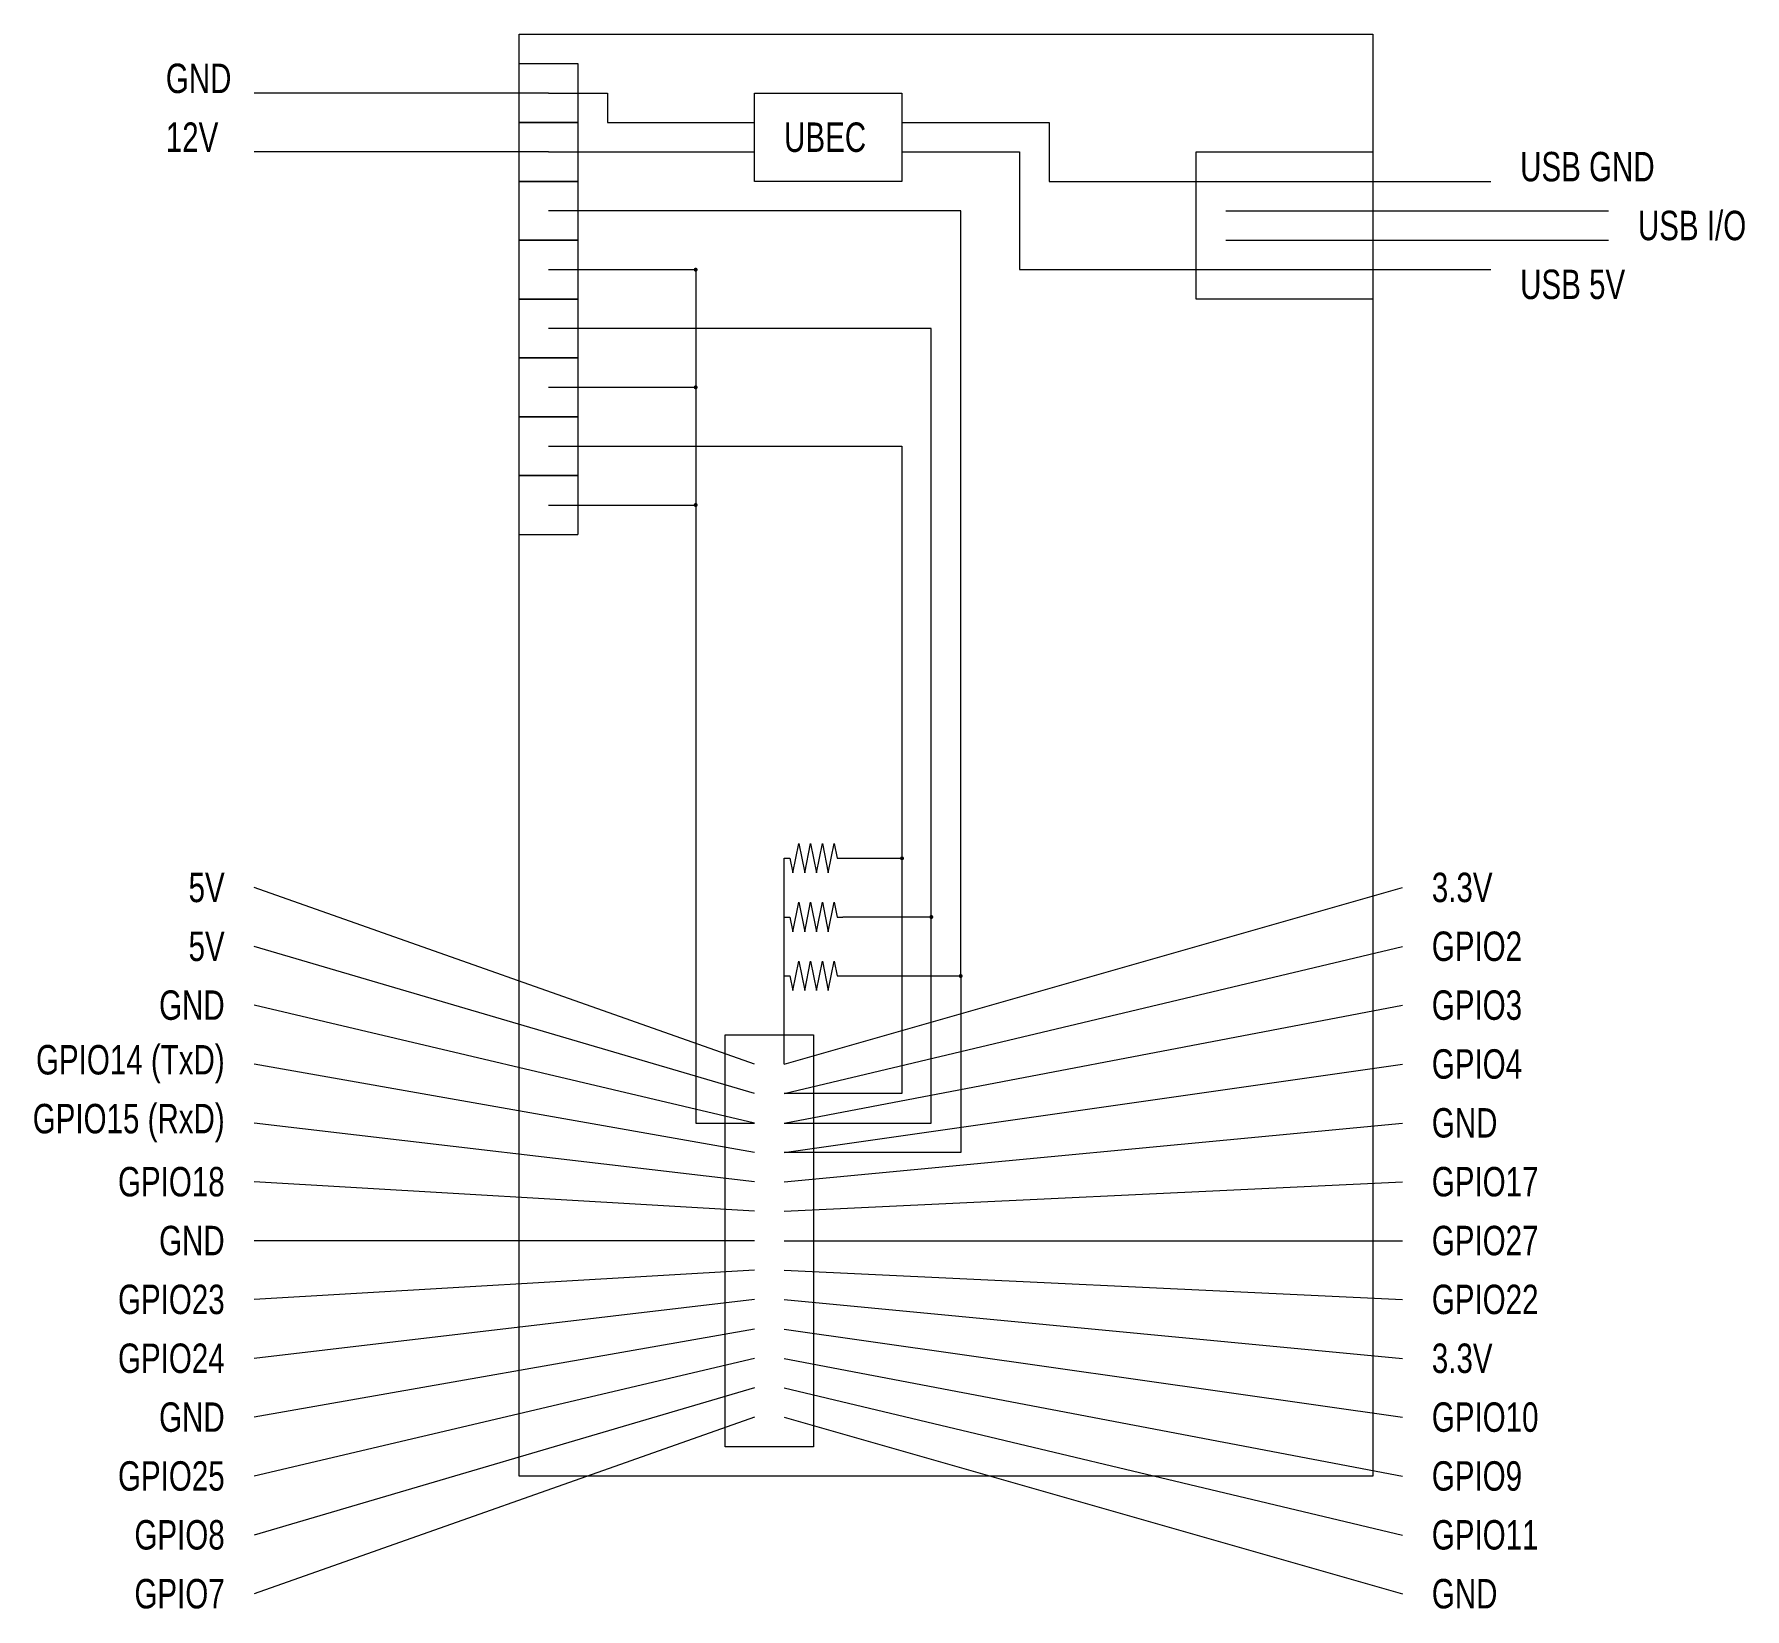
# Model space of a CAD drawing. Header units: millimetres. Extents: x -7.5 to 50.6, y -42.5 to 11.
import ezdxf

# ---------------------------------------------------------------- set-up
doc = ezdxf.new("R2010")
doc.units = ezdxf.units.MM
doc.linetypes.add('DASHDOTX2', pattern=[50.8, 25.4, -12.7, 0, -12.7])
doc.layers.get('0').update_dxf_attribs({"linetype": 'CONTINUOUS', "lineweight": 13})
for name, color, linetype, lineweight in [('01. Items', 5, 'CONTINUOUS', 13), ('01. Wire', 7, 'CONTINUOUS', 18), ('02. Items', 5, 'CONTINUOUS', 13), ('02. Notes', 9, 'CONTINUOUS', 5), ('02. Wire', 7, 'CONTINUOUS', 13), ('02. Wire Dots', 7, 'CONTINUOUS', 50), ('Z. Blocks', 5, 'CONTINUOUS', 5)]:
    doc.layers.add(name, color=color, linetype=linetype, lineweight=lineweight)
doc.styles.get("Standard").update_dxf_attribs({"font": 'txt', "width": 0.75})

# ---------------------------------------------------------------- blocks, each defined once
blk = doc.blocks.new('Resistor')
at = {"layer": 'Z. Blocks'}
for p, q in [((0.3, -0.5), (0.5, 0.5)), ((0.5, 0.5), (0.7, -0.5)), ((0.7, -0.5), (0.9, 0.5)), ((0.9, 0.5), (1.1, -0.5)), ((1.1, -0.5), (1.3, 0.5)), ((1.3, 0.5), (1.5, -0.5)), ((1.5, -0.5), (1.7, 0.5)), ((1.7, 0.5), (1.8, 0)), ((0, 0), (0.2, 0)), ((0.2, 0), (0.3, -0.5)), ((1.8, 0), (2, 0))]:
    blk.add_line(p, q, dxfattribs=at)

msp = doc.modelspace()

# ---------------------------------------------------------------- linework, layer by layer
for p, q in [((9, 11), (38, 11)), ((9, -38), (9, 11)), ((38, 11), (38, -38)), ((38, -38), (9, -38))]:
    msp.add_line(p, q)
at = {"layer": '01. Items'}
for p, q in [((9, 10), (11, 10)), ((11, 10), (11, 8)), ((10, 9), (0, 9)), ((17, 9), (22, 9)), ((17, 6), (17, 9)), ((22, 9), (22, 6)), ((11, 8), (9, 8)), ((9, 8), (11, 8)), ((11, 8), (11, 6)), ((10, 7), (0, 7)), ((32, 2), (32, 7)), ((32, 7), (38, 7)), ((11, 6), (9, 6)), ((9, 6), (11, 6)), ((11, 6), (11, 4)), ((22, 6), (17, 6)), ((33, 6), (33, 6)), ((33, 6), (42, 6)), ((33, 5), (46, 5)), ((11, 4), (9, 4)), ((9, 4), (11, 4)), ((11, 4), (11, 2)), ((33, 4), (46, 4)), ((33, 3), (33, 3)), ((33, 3), (42, 3)), ((11, 2), (9, 2)), ((9, 2), (11, 2)), ((11, 2), (11, 0)), ((38, 2), (32, 2)), ((11, 0), (9, 0)), ((9, 0), (11, 0)), ((11, 0), (11, -2)), ((11, -2), (9, -2))]:
    msp.add_line(p, q, dxfattribs=at)
at = {"layer": '01. Wire', "color": 8}
for p, q in [((10, 9), (12, 9)), ((12, 9), (12, 8)), ((12, 8), (17, 8)), ((22, 8), (27, 8)), ((27, 8), (27, 6)), ((27, 6), (33, 6))]:
    msp.add_line(p, q, dxfattribs=at)
at = {"layer": '01. Wire', "color": 1}
for p, q in [((10, 7), (17, 7)), ((22, 7), (26, 7)), ((26, 7), (26, 3)), ((26, 3), (33, 3))]:
    msp.add_line(p, q, dxfattribs=at)
at = {"layer": '02. Items'}
for p, q in [((9, -2), (11, -2)), ((11, -2), (11, -4)), ((11, -4), (9, -4)), ((9, -4), (11, -4)), ((11, -4), (11, -6)), ((9, -6), (11, -6)), ((16, -37), (16, -23)), ((16, -23), (19, -23)), ((19, -23), (19, -37)), ((19, -37), (16, -37))]:
    msp.add_line(p, q, dxfattribs=at)
at = {"layer": '02. Notes', "linetype": 'DASHDOTX2'}
for p, q in [((17, -24), (0, -18)), ((18, -24), (39, -18)), ((17, -25), (0, -20)), ((18, -25), (39, -20)), ((17, -26), (0, -22)), ((18, -26), (39, -22)), ((17, -27), (0, -24)), ((18, -27), (39, -24)), ((17, -28), (0, -26)), ((18, -28), (39, -26)), ((17, -29), (0, -28)), ((18, -29), (39, -28)), ((17, -30), (0, -30)), ((18, -30), (39, -30)), ((17, -31), (0, -32)), ((18, -31), (39, -32)), ((17, -32), (0, -34)), ((18, -32), (39, -34)), ((17, -33), (0, -36)), ((18, -33), (39, -36)), ((17, -34), (0, -38)), ((18, -34), (39, -38)), ((17, -35), (0, -40)), ((18, -35), (39, -40)), ((17, -36), (0, -42)), ((18, -36), (39, -42))]:
    msp.add_line(p, q, dxfattribs=at)
at = {"layer": '02. Wire', "color": 1}
for p, q in [((24, 5), (10, 5)), ((24, -21), (24, 5)), ((23, 1), (10, 1)), ((23, -19), (23, 1)), ((10, -3), (22, -3)), ((22, -3), (22, -17)), ((18, -24), (18, -17)), ((20, -17), (22, -17)), ((22, -17), (22, -25)), ((23, -19), (20, -19)), ((23, -26), (23, -19)), ((20, -21), (24, -21)), ((24, -21), (24, -27)), ((22, -25), (18, -25)), ((18, -26), (23, -26)), ((24, -27), (18, -27))]:
    msp.add_line(p, q, dxfattribs=at)
at = {"layer": '02. Wire', "color": 8}
for p, q in [((10, 3), (15, 3)), ((15, 3), (15, -26)), ((10, -1), (15, -1)), ((10, -5), (15, -5)), ((15, -26), (17, -26))]:
    msp.add_line(p, q, dxfattribs=at)
at = {"layer": '02. Wire Dots', "color": 8}
for p in [(15, 3), (15, -1), (15, -5)]:
    msp.add_point(p, dxfattribs=at)
at = {"layer": '02. Wire Dots', "color": 1}
for p in [(22, -17), (23, -19), (24, -21)]:
    msp.add_point(p, dxfattribs=at)

# ---------------------------------------------------------------- block references
at = {"layer": '02. Items'}
for p in [(18, -17), (18, -19), (18, -21)]:
    msp.add_blockref('Resistor', p, dxfattribs=at)

# ---------------------------------------------------------------- texts
at = {"layer": '01. Items', "char_height": 1, "width": 100, "attachment_point": 1}
for s, insert in [('GND', (-3, 10)), ('12V', (-3, 8)), ('UBEC', (18, 8)), ('USB GND', (43, 7)), ('USB I/O', (47, 5)), ('USB 5V', (43, 3))]:
    msp.add_mtext(s, dxfattribs=dict(at, insert=insert))
at = {"layer": '02. Notes', "char_height": 1, "width": 100}
for s, insert, attachment_point in [('5V', (-1, -18), 6), ('3.3V', (40, -18), 4), ('5V', (-1, -20), 6), ('GPIO2', (40, -20), 4), ('GND', (-1, -22), 6), ('GPIO3', (40, -22), 4), ('GPIO14 (TxD)', (-1, -24), 6), ('GPIO4', (40, -24), 4), ('GPIO15 (RxD)', (-1, -26), 6), ('GND', (40, -26), 4), ('GPIO18', (-1, -28), 6), ('GPIO17', (40, -28), 4), ('GND', (-1, -30), 6), ('GPIO27', (40, -30), 4), ('GPIO23', (-1, -32), 6), ('GPIO22', (40, -32), 4), ('GPIO24', (-1, -34), 6), ('3.3V', (40, -34), 4), ('GND', (-1, -36), 6), ('GPIO10', (40, -36), 4), ('GPIO25', (-1, -38), 6), ('GPIO9', (40, -38), 4), ('GPIO8', (-1, -40), 6), ('GPIO11', (40, -40), 4), ('GPIO7', (-1, -42), 6), ('GND', (40, -42), 4)]:
    msp.add_mtext(s, dxfattribs=dict(at, insert=insert, attachment_point=attachment_point))

doc.saveas('drawing.dxf')
